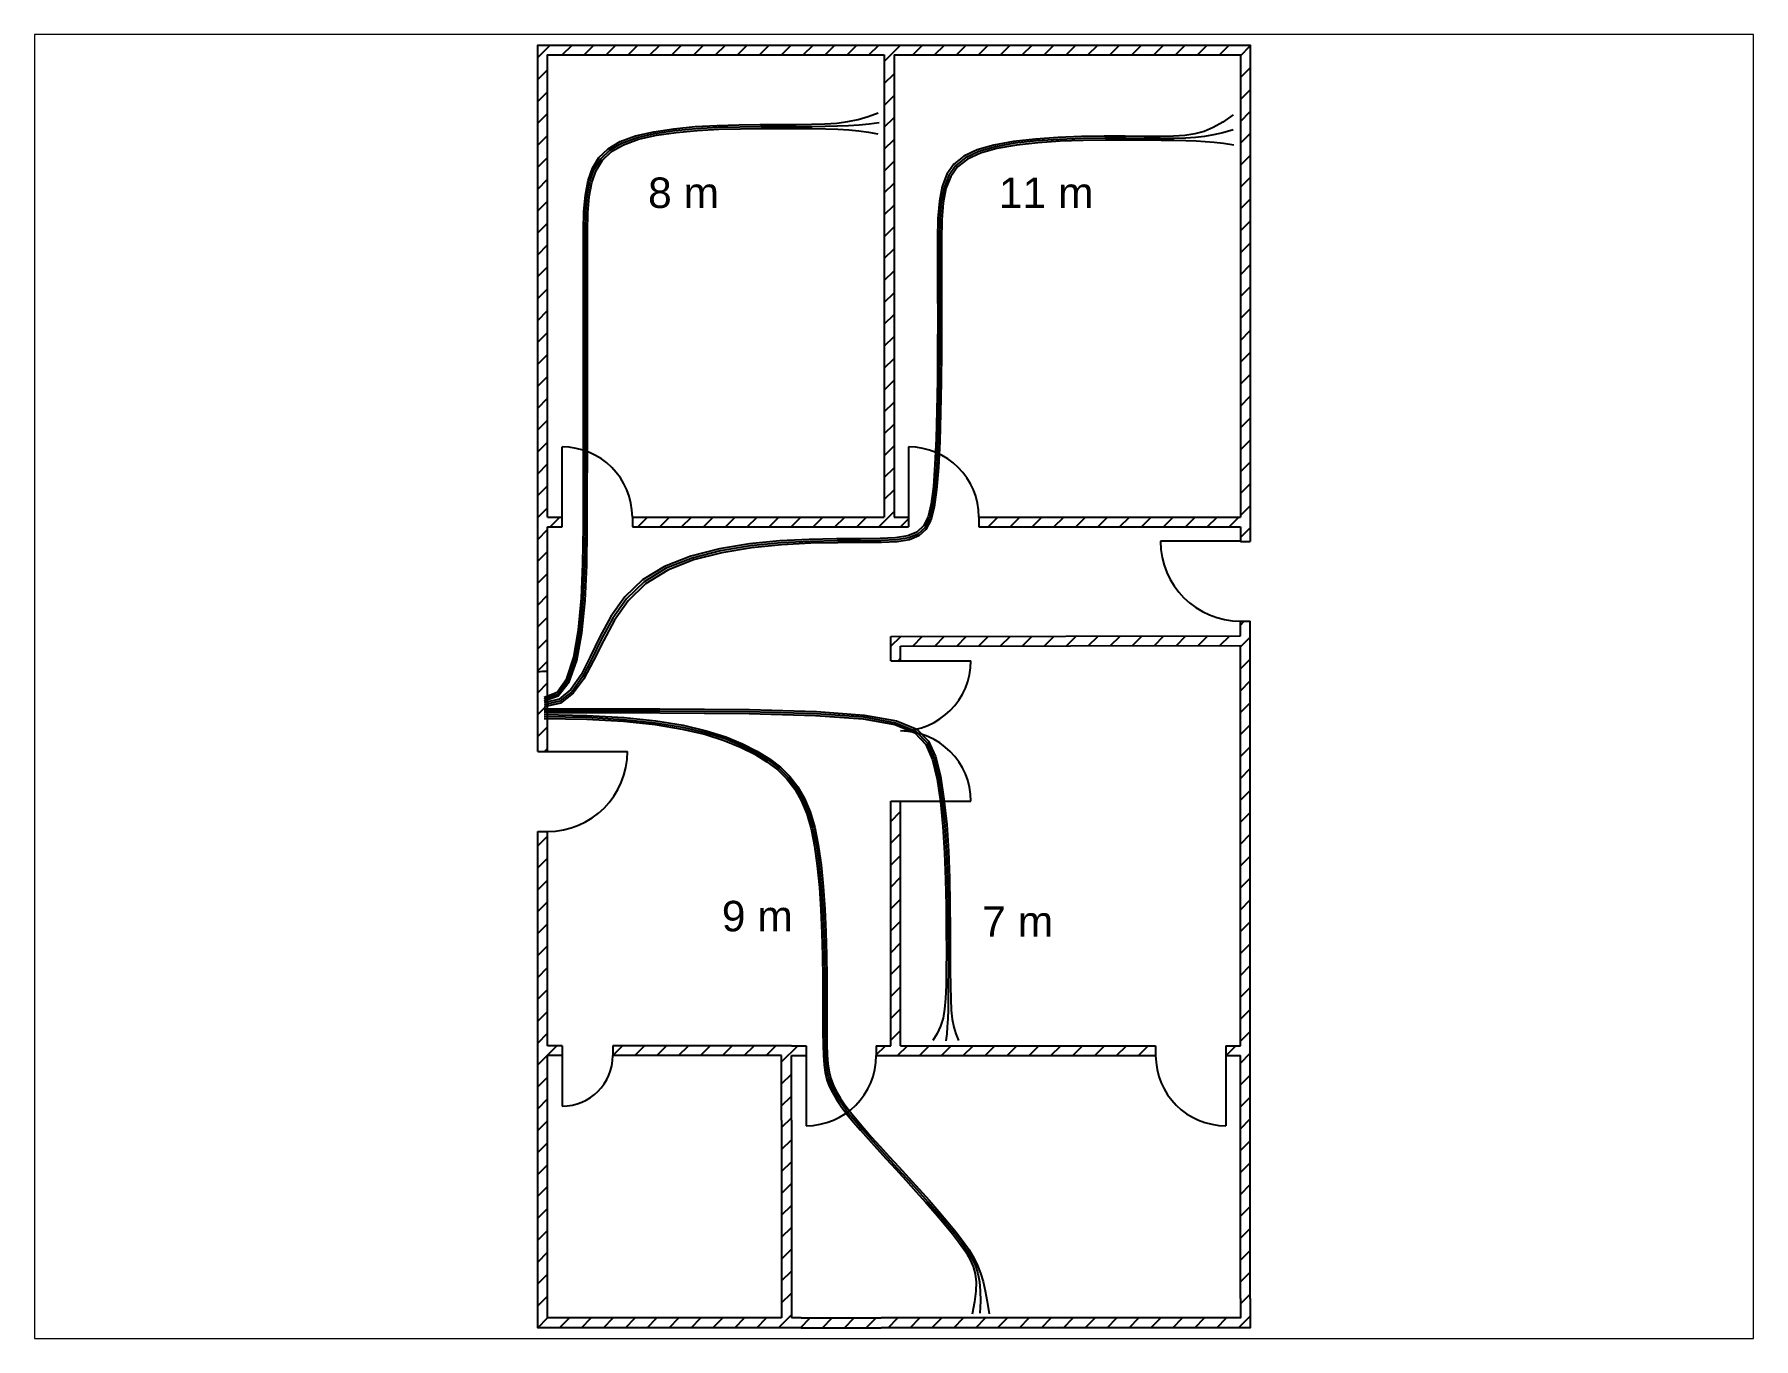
# Paper-space layout 'Presentación1' of a CAD drawing. Header units: millimetres. Extents: x 26 to 231, y 20 to 176.
# The model-space entities are those that its viewports show. They can reach past a viewport. Long polylines and large blocks are cut down to what shows.
import ezdxf

# ---------------------------------------------------------------- set-up
doc = ezdxf.new("R2010")
doc.units = ezdxf.units.MM
doc.layers.add('Cint', color=89, linetype='Continuous')
doc.styles.get("Standard").update_dxf_attribs({"font": 'arial.ttf'})

msp = doc.modelspace()

# ---------------------------------------------------------------- hatches: boundary and pattern name
h = msp.add_hatch()
h.set_pattern_fill('ANSI31', color=256, scale=0.05)
h.paths.add_polyline_path([(7.304, 13.149), (0, 13.149), (0, 9.087), (0, 5.908), (0.1, 5.908), (0.1, 8.21), (0.25, 8.21), (0.25, 8.31), (0.1, 8.31), (0.1, 9.087), (0.1, 13.049), (3.552, 13.049), (3.552, 8.31), (0.97, 8.31), (0.97, 8.21), (3.802, 8.21), (3.802, 8.31), (3.652, 8.31), (3.652, 13.049), (7.204, 13.049), (7.204, 9.087), (7.204, 8.31), (4.672, 8.31), (4.522, 8.31), (4.522, 8.21), (4.672, 8.21), (7.204, 8.21), (7.204, 8.06), (7.304, 8.06), (7.304, 9.087)])
h.paths.add_polyline_path([(7.304, 7.243), (7.204, 7.243), (7.204, 7.093), (3.62, 7.088), (3.62, 6.838), (3.72, 6.838), (3.72, 6.988), (7.204, 6.993), (7.204, 2.891), (7.054, 2.891), (7.054, 2.791), (7.204, 2.791), (7.204, 0.3), (7.204, 0.1), (3.52, 0.1), (2.7, 0.1), (2.6, 0.1), (2.6, 2.128), (2.6, 2.791), (2.75, 2.791), (2.75, 2.891), (2.6, 2.891), (0.77, 2.891), (0.77, 2.791), (2.5, 2.791), (2.5, 2.128), (2.5, 0.1), (0.1, 0.1), (0.1, 2.791), (0.25, 2.791), (0.25, 2.891), (0.1, 2.891), (0.1, 5.088), (0, 5.088), (0, 0), (2.7, 0), (3.52, 0), (7.304, 0), (7.304, 0.3)])
h.paths.add_polyline_path([(3.72, 5.398), (3.62, 5.398), (3.62, 2.891), (3.47, 2.891), (3.47, 2.791), (6.334, 2.791), (6.334, 2.891), (3.72, 2.891)])

# ---------------------------------------------------------------- linework, layer by layer
for p, q in [((3.552, 13.049), (3.552, 8.31)), ((3.652, 13.049), (3.652, 8.31)), ((0.25, 8.31), (0.25, 9.03)), ((3.802, 9.03), (3.802, 8.31)), ((0.1, 8.31), (0.25, 8.31)), ((0.25, 8.21), (0.25, 8.31)), ((0.97, 8.31), (3.552, 8.31)), ((0.97, 8.31), (0.97, 8.21)), ((3.652, 8.31), (3.802, 8.31)), ((3.802, 8.31), (3.802, 8.21)), ((4.522, 8.31), (4.672, 8.31)), ((4.522, 8.31), (4.522, 8.21)), ((4.672, 8.31), (7.204, 8.31)), ((0.1, 8.21), (0.25, 8.21)), ((0.97, 8.21), (3.802, 8.21)), ((4.522, 8.21), (4.672, 8.21)), ((4.672, 8.21), (7.204, 8.21)), ((7.204, 8.063), (6.384, 8.063)), ((7.204, 8.06), (7.304, 8.06)), ((7.204, 7.093), (7.204, 7.243)), ((7.204, 7.243), (7.304, 7.243)), ((7.304, 0.3), (7.304, 7.243)), ((3.62, 7.088), (7.204, 7.093)), ((3.62, 6.838), (3.62, 7.088)), ((3.72, 6.988), (7.204, 6.993)), ((3.72, 6.838), (3.72, 6.988)), ((7.204, 2.891), (7.204, 6.993)), ((7.304, 6.993), (7.305, 6.993)), ((3.62, 6.838), (3.72, 6.838)), ((3.72, 6.838), (4.44, 6.838)), ((0, 5.908), (0.1, 5.908)), ((0.1, 5.908), (0.92, 5.908)), ((3.62, 2.891), (3.62, 5.398)), ((3.62, 5.398), (3.72, 5.398)), ((3.72, 2.891), (3.72, 5.398)), ((3.72, 5.398), (4.44, 5.398)), ((0, 5.088), (0.1, 5.088)), ((0.25, 2.891), (0.1, 2.891)), ((0.25, 2.891), (0.25, 2.791)), ((2.6, 2.891), (0.77, 2.891)), ((0.77, 2.891), (0.77, 2.791)), ((2.6, 2.891), (2.75, 2.891)), ((2.75, 2.891), (2.75, 2.791)), ((3.47, 2.891), (3.62, 2.891)), ((3.47, 2.891), (3.47, 2.791)), ((3.72, 2.891), (6.334, 2.891)), ((6.334, 2.891), (6.334, 2.791)), ((7.054, 2.891), (7.204, 2.891)), ((7.054, 2.891), (7.054, 2.791)), ((0.25, 2.791), (0.1, 2.791)), ((0.25, 2.791), (0.25, 2.271)), ((2.5, 2.791), (0.77, 2.791)), ((2.5, 2.128), (2.5, 2.791)), ((2.6, 2.128), (2.6, 2.791)), ((2.6, 2.791), (2.75, 2.791)), ((2.75, 2.791), (2.75, 2.071)), ((3.47, 2.791), (6.334, 2.791)), ((7.054, 2.791), (7.204, 2.791)), ((7.054, 2.791), (7.054, 2.071)), ((7.204, 0.3), (7.204, 2.791)), ((2.5, 2.128), (2.5, 0.1)), ((2.6, 2.128), (2.6, 0.1)), ((2.7, 0.1), (3.52, 0.1)), ((2.7, 0), (3.52, 0))]:
    msp.add_line(p, q)
for points in [[(0, 9.087), (0, 13.149), (7.304, 13.149), (7.304, 9.087)], [(0.1, 9.087), (0.1, 13.049), (3.552, 13.049)], [(3.652, 13.049), (7.204, 13.049), (7.204, 9.087)], [(0, 5.908), (0, 9.087)], [(0.1, 8.31), (0.1, 9.087)], [(7.204, 9.087), (7.204, 8.31)], [(7.304, 9.087), (7.304, 8.06)], [(0.1, 5.908), (0.1, 8.21)], [(7.204, 8.21), (7.204, 8.06)], [(2.7, 0), (0, 0), (0, 5.088)], [(0.1, 2.891), (0.1, 5.088)], [(2.5, 0.1), (0.1, 0.1), (0.1, 2.791)], [(7.304, 0.3), (7.304, 0), (3.52, 0)], [(7.204, 0.3), (7.204, 0.1), (3.52, 0.1)], [(2.7, 0.1), (2.6, 0.1)]]:
    msp.add_lwpolyline(points)
for centre, radius, start, end in [((0.25, 8.31), 0.72, 0, 90), ((3.802, 8.31), 0.72, 0, 90), ((7.204, 8.063), 0.82, 180, 270), ((0.1, 5.908), 0.82, 90, 97.0047), ((3.72, 6.838), 0.72, 270, 0), ((3.72, 5.398), 0.72, 0, 90), ((0.1, 5.908), 0.82, 270, 0), ((0.25, 2.791), 0.52, 270, 0), ((2.75, 2.791), 0.72, 270, 0), ((7.054, 2.791), 0.72, 180, 270)]:
    msp.add_arc(centre, radius, start, end)
at = {"layer": 'Cint'}
for points in [[(0.065, 6.466), (0.198, 6.516), (0.298, 6.657), (0.37, 6.875), (0.418, 7.154), (0.447, 7.479), (0.462, 7.836), (0.468, 8.21), (0.468, 8.586), (0.469, 8.951), (0.469, 9.303), (0.469, 9.639), (0.469, 9.958), (0.469, 10.259), (0.469, 10.54), (0.469, 10.8), (0.469, 11.038), (0.469, 11.252), (0.474, 11.443), (0.488, 11.612), (0.516, 11.761), (0.561, 11.889), (0.628, 11.998), (0.721, 12.088), (0.845, 12.162), (1.003, 12.219), (1.189, 12.262), (1.395, 12.293), (1.614, 12.314), (1.839, 12.327), (2.063, 12.333), (2.277, 12.335), (2.474, 12.336), (2.65, 12.336), (2.805, 12.338), (2.942, 12.342), (3.066, 12.351), (3.179, 12.365), (3.285, 12.387), (3.388, 12.417), (3.489, 12.457)], [(7.13, 12.434), (7.022, 12.36), (6.924, 12.305), (6.831, 12.265), (6.736, 12.239), (6.634, 12.223), (6.517, 12.215), (6.38, 12.213), (6.217, 12.214), (6.023, 12.216), (5.806, 12.216), (5.574, 12.212), (5.336, 12.203), (5.101, 12.187), (4.878, 12.162), (4.676, 12.125), (4.504, 12.075), (4.368, 12.011), (4.267, 11.928), (4.194, 11.826), (4.146, 11.701), (4.117, 11.55), (4.102, 11.372), (4.098, 11.163), (4.098, 10.922), (4.099, 10.647), (4.1, 10.347), (4.099, 10.032), (4.097, 9.715), (4.092, 9.405), (4.084, 9.112), (4.072, 8.849), (4.056, 8.625), (4.034, 8.448), (4.002, 8.315), (3.955, 8.22), (3.887, 8.156), (3.794, 8.117), (3.669, 8.098), (3.509, 8.09), (3.307, 8.089), (3.062, 8.088), (2.783, 8.082), (2.482, 8.066), (2.171, 8.036), (1.862, 7.986), (1.568, 7.911), (1.301, 7.806), (1.073, 7.667), (0.892, 7.492), (0.75, 7.293), (0.636, 7.083), (0.538, 6.879), (0.444, 6.694), (0.341, 6.544), (0.219, 6.443), (0.065, 6.406)], [(0.065, 6.446), (0.205, 6.497), (0.31, 6.639), (0.385, 6.858), (0.436, 7.139), (0.466, 7.467), (0.482, 7.826), (0.488, 8.203), (0.488, 8.581), (0.489, 8.948), (0.489, 9.301), (0.489, 9.638), (0.489, 9.957), (0.489, 10.258), (0.489, 10.539), (0.489, 10.798), (0.489, 11.035), (0.489, 11.247), (0.494, 11.437), (0.508, 11.604), (0.535, 11.751), (0.58, 11.877), (0.646, 11.984), (0.739, 12.073), (0.862, 12.145), (1.018, 12.201), (1.202, 12.244), (1.407, 12.274), (1.625, 12.294), (1.848, 12.307), (2.07, 12.313), (2.283, 12.315), (2.48, 12.316), (2.655, 12.316), (2.81, 12.316), (2.948, 12.318), (3.072, 12.321), (3.187, 12.326), (3.294, 12.333), (3.398, 12.343), (3.501, 12.356)], [(0.065, 6.426), (0.211, 6.477), (0.321, 6.621), (0.4, 6.842), (0.453, 7.125), (0.485, 7.455), (0.502, 7.817), (0.508, 8.196), (0.508, 8.576), (0.509, 8.945), (0.509, 9.299), (0.509, 9.636), (0.509, 9.956), (0.509, 10.257), (0.509, 10.537), (0.509, 10.796), (0.509, 11.031), (0.509, 11.243), (0.514, 11.43), (0.528, 11.596), (0.555, 11.741), (0.599, 11.865), (0.665, 11.97), (0.757, 12.058), (0.879, 12.128), (1.034, 12.184), (1.216, 12.225), (1.419, 12.255), (1.635, 12.275), (1.857, 12.287), (2.077, 12.293), (2.289, 12.295), (2.485, 12.296), (2.66, 12.296), (2.815, 12.295), (2.952, 12.293), (3.076, 12.289), (3.188, 12.282), (3.291, 12.272), (3.39, 12.258), (3.485, 12.24)], [(7.128, 12.282), (7.023, 12.252), (6.927, 12.229), (6.836, 12.213), (6.741, 12.202), (6.639, 12.196), (6.522, 12.193), (6.386, 12.193), (6.222, 12.194), (6.03, 12.196), (5.813, 12.195), (5.583, 12.192), (5.346, 12.183), (5.113, 12.168), (4.892, 12.143), (4.692, 12.107), (4.521, 12.059), (4.386, 11.995), (4.285, 11.915), (4.213, 11.814), (4.165, 11.69), (4.137, 11.541), (4.122, 11.364), (4.118, 11.156), (4.118, 10.915), (4.119, 10.64), (4.12, 10.339), (4.119, 10.023), (4.116, 9.704), (4.111, 9.393), (4.102, 9.099), (4.09, 8.834), (4.073, 8.608), (4.049, 8.43), (4.016, 8.297), (3.967, 8.201), (3.898, 8.137), (3.803, 8.098), (3.677, 8.078), (3.516, 8.07), (3.314, 8.069), (3.069, 8.068), (2.791, 8.062), (2.491, 8.046), (2.181, 8.016), (1.874, 7.966), (1.582, 7.891), (1.316, 7.786), (1.09, 7.647), (0.91, 7.472), (0.769, 7.273), (0.655, 7.063), (0.555, 6.859), (0.459, 6.674), (0.353, 6.524), (0.226, 6.423), (0.065, 6.386)], [(7.135, 12.125), (7.03, 12.14), (6.934, 12.151), (6.842, 12.159), (6.748, 12.165), (6.645, 12.169), (6.528, 12.171), (6.391, 12.173), (6.228, 12.174), (6.036, 12.175), (5.821, 12.175), (5.591, 12.172), (5.357, 12.164), (5.125, 12.148), (4.906, 12.124), (4.707, 12.089), (4.538, 12.042), (4.404, 11.98), (4.304, 11.901), (4.233, 11.802), (4.185, 11.68), (4.157, 11.533), (4.142, 11.357), (4.138, 11.15), (4.138, 10.908), (4.139, 10.633), (4.14, 10.331), (4.139, 10.015), (4.136, 9.694), (4.13, 9.381), (4.121, 9.085), (4.108, 8.818), (4.089, 8.591), (4.065, 8.412), (4.03, 8.278), (3.979, 8.182), (3.908, 8.117), (3.812, 8.078), (3.685, 8.058), (3.523, 8.05), (3.321, 8.049), (3.076, 8.048), (2.799, 8.042), (2.5, 8.026), (2.192, 7.996), (1.886, 7.946), (1.596, 7.871), (1.332, 7.766), (1.106, 7.627), (0.928, 7.452), (0.787, 7.253), (0.673, 7.043), (0.572, 6.839), (0.474, 6.654), (0.364, 6.504), (0.232, 6.403), (0.065, 6.366)], [(0.065, 6.346), (1.252, 6.344), (2.17, 6.337), (2.856, 6.318), (3.347, 6.281), (3.678, 6.222), (3.885, 6.135), (4.006, 6.015), (4.076, 5.856), (4.127, 5.655), (4.164, 5.42), (4.192, 5.16), (4.21, 4.887), (4.221, 4.61), (4.226, 4.339), (4.228, 4.085), (4.229, 3.857), (4.229, 3.664), (4.23, 3.502), (4.233, 3.368), (4.239, 3.256), (4.249, 3.163), (4.264, 3.083), (4.285, 3.012), (4.313, 2.945)], [(0.065, 6.326), (1.251, 6.324), (2.168, 6.317), (2.853, 6.298), (3.341, 6.262), (3.669, 6.203), (3.875, 6.117), (3.993, 5.998), (4.061, 5.839), (4.11, 5.64), (4.147, 5.406), (4.173, 5.149), (4.19, 4.878), (4.201, 4.603), (4.206, 4.334), (4.208, 4.082), (4.209, 3.856), (4.209, 3.664), (4.208, 3.504), (4.207, 3.371), (4.206, 3.26), (4.203, 3.167), (4.198, 3.086), (4.192, 3.012), (4.184, 2.942)], [(0.065, 6.306), (1.251, 6.304), (2.166, 6.297), (2.849, 6.278), (3.335, 6.242), (3.661, 6.184), (3.864, 6.099), (3.98, 5.98), (4.046, 5.823), (4.093, 5.625), (4.129, 5.393), (4.154, 5.137), (4.171, 4.868), (4.181, 4.595), (4.187, 4.329), (4.188, 4.079), (4.189, 3.855), (4.188, 3.665), (4.187, 3.507), (4.181, 3.375), (4.171, 3.266), (4.155, 3.173), (4.13, 3.092), (4.095, 3.018), (4.049, 2.946)], [(0.065, 6.286), (0.505, 6.278), (0.885, 6.256), (1.212, 6.222), (1.491, 6.176), (1.728, 6.121), (1.929, 6.057), (2.1, 5.987), (2.247, 5.912), (2.376, 5.833), (2.487, 5.747), (2.584, 5.652), (2.666, 5.546), (2.735, 5.425), (2.792, 5.288), (2.839, 5.13), (2.876, 4.95), (2.905, 4.746), (2.926, 4.524), (2.942, 4.291), (2.952, 4.054), (2.959, 3.818), (2.962, 3.593), (2.963, 3.383), (2.963, 3.197), (2.963, 3.039), (2.965, 2.907), (2.968, 2.797), (2.975, 2.704), (2.987, 2.625), (3.004, 2.554), (3.027, 2.489), (3.059, 2.425), (3.099, 2.357), (3.148, 2.286), (3.205, 2.211), (3.27, 2.131), (3.343, 2.046), (3.423, 1.955), (3.51, 1.859), (3.603, 1.757), (3.702, 1.649), (3.805, 1.536), (3.909, 1.421), (4.012, 1.306), (4.111, 1.193), (4.204, 1.083), (4.289, 0.979), (4.362, 0.884), (4.422, 0.797), (4.47, 0.717), (4.509, 0.639), (4.54, 0.559), (4.565, 0.473), (4.587, 0.378), (4.607, 0.269), (4.627, 0.143)], [(0.065, 6.266), (0.504, 6.258), (0.883, 6.237), (1.208, 6.202), (1.485, 6.157), (1.721, 6.102), (1.92, 6.04), (2.09, 5.97), (2.236, 5.896), (2.363, 5.818), (2.474, 5.733), (2.569, 5.639), (2.65, 5.534), (2.718, 5.415), (2.775, 5.278), (2.82, 5.122), (2.857, 4.943), (2.885, 4.74), (2.907, 4.519), (2.922, 4.287), (2.932, 4.05), (2.939, 3.815), (2.942, 3.59), (2.943, 3.381), (2.943, 3.194), (2.943, 3.036), (2.945, 2.904), (2.948, 2.793), (2.955, 2.7), (2.967, 2.62), (2.984, 2.549), (3.008, 2.483), (3.04, 2.417), (3.08, 2.349), (3.13, 2.277), (3.187, 2.201), (3.253, 2.12), (3.326, 2.035), (3.406, 1.944), (3.493, 1.847), (3.587, 1.745), (3.686, 1.637), (3.789, 1.524), (3.893, 1.41), (3.995, 1.295), (4.094, 1.182), (4.187, 1.073), (4.271, 0.97), (4.344, 0.875), (4.403, 0.79), (4.45, 0.711), (4.486, 0.634), (4.511, 0.555), (4.527, 0.472), (4.535, 0.378), (4.537, 0.272), (4.532, 0.148)], [(0.065, 6.246), (0.503, 6.238), (0.88, 6.217), (1.204, 6.183), (1.48, 6.138), (1.714, 6.084), (1.912, 6.022), (2.08, 5.953), (2.225, 5.88), (2.35, 5.802), (2.46, 5.719), (2.554, 5.626), (2.634, 5.523), (2.701, 5.404), (2.757, 5.269), (2.802, 5.114), (2.838, 4.936), (2.866, 4.734), (2.887, 4.514), (2.903, 4.283), (2.913, 4.046), (2.919, 3.812), (2.922, 3.587), (2.923, 3.378), (2.923, 3.192), (2.923, 3.034), (2.925, 2.901), (2.928, 2.79), (2.935, 2.696), (2.947, 2.615), (2.964, 2.543), (2.988, 2.476), (3.021, 2.41), (3.062, 2.341), (3.111, 2.268), (3.169, 2.191), (3.235, 2.11), (3.309, 2.024), (3.389, 1.932), (3.477, 1.836), (3.57, 1.733), (3.67, 1.625), (3.773, 1.512), (3.876, 1.398), (3.979, 1.284), (4.077, 1.171), (4.17, 1.063), (4.253, 0.961), (4.325, 0.867), (4.385, 0.783), (4.43, 0.704), (4.464, 0.628), (4.484, 0.551), (4.493, 0.467), (4.491, 0.373), (4.478, 0.266), (4.454, 0.14)]]:
    msp.add_lwpolyline(points, dxfattribs=at)

# ---------------------------------------------------------------- texts
for s, p in [('8 m', (1.131, 11.48)), ('11 m', (4.727, 11.48)), ('9 m', (1.887, 4.064)), ('7 m', (4.557, 4.009))]:
    msp.add_text(s, height=0.3125, dxfattribs=at).set_placement(p)

psp = doc.layouts.new('Presentación1')

# ---------------------------------------------------------------- viewports
at = {"layer": '0'}
psp.add_viewport(center=(128.5, 97.5), size=(205.6, 156), view_center_point=(3.652, 6.574), view_height=13.3717, dxfattribs=at)

doc.saveas('drawing.dxf')
